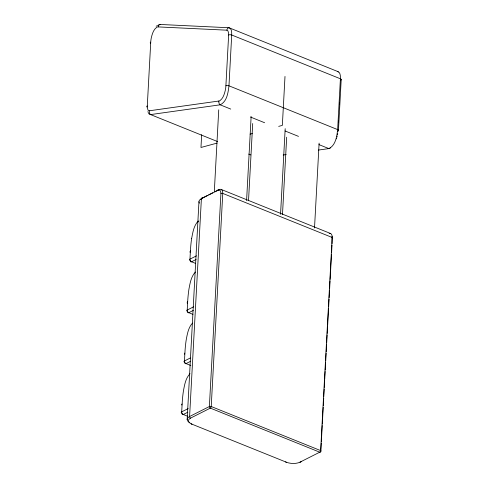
<?xml version="1.0" encoding="UTF-8"?>
<svg xmlns="http://www.w3.org/2000/svg" width="488" height="488" viewBox="0 0 488 488"><rect width="100%" height="100%" fill="white"/><g stroke="black" fill="none" stroke-linecap="round" stroke-linejoin="round"><path stroke-width="0.73" d="M329.119 233.41A6.564 3.587 -68.1 0 1 332.175 237.479L320.634 450.595A1.311 0.58 3.1 0 1 320.829 451.424A1.311 0.933 63.2 0 1 319.75 452.187L210.334 408.114A1.311 0.933 63.2 0 1 209.382 406.528L220.924 193.413L220.503 191.089A5.533 3.026 -68.1 0 0 219.667 190.253L217.88 190.381L201.391 198.714A10.937 4.843 3.1 0 0 199.482 203.173M332.084 243.634L332.102 236.29M147.284 105.969L150.743 42.12A19.502 10.669 -68.1 0 1 151.28 37.911C152.177 34.081 153.348 29.762 156.685 27.322A5.514 3.019 -68.1 0 1 157.917 26.901L226.877 30.183L227.987 30.994L228.597 33.111A9.51 5.203 -68.1 0 1 228.64 35.014L225.889 85.827A19.569 10.706 -68.1 0 1 225.255 90.518C224.352 94.172 223.169 98.228 220.021 100.583A5.417 2.958 -68.1 0 1 218.844 101.028L149.261 110.794L148.029 110.136L147.339 107.982A9.412 5.148 -68.1 0 1 147.284 105.969A2.19 0.97 3.1 0 0 147.083 107.049M190.039 373.698C185.507 378.285 184.537 385.136 183.384 391.181A91.689 50.154 -68.1 0 0 182.189 403.228L181.695 411.86A2.19 0.97 3.1 0 0 181.731 413.104M192.461 323.111C188.24 327.753 187.246 334.341 186.141 340.282A91.689 50.154 -68.1 0 0 184.946 352.324L184.452 360.955A2.19 0.97 3.1 0 0 184.36 362.12M187.673 301.431L187.209 310.051A2.19 0.97 3.1 0 0 187.118 311.216M190.43 250.533L189.966 259.146A2.19 0.97 3.1 0 0 190.143 260.464M201.66 134.67L200.971 147.474L217.099 143.094M198.958 201.666L187.16 419.485M214.311 191.668L218.74 109.837M246.58 200.617L251.137 116.51M248.52 200.8L252.705 123.519M284.998 76.439L282.351 125.386L278.685 126.38M280.545 214.299L285.187 128.679M282.491 214.482L286.676 137.201M314.516 227.981L319.109 143.118M338.428 122.634L338.507 121.115M339.416 104.432L339.495 102.919M320.872 450.662L321.281 443.049M321.366 441.53L322.233 425.542M322.312 424.023L323.221 407.279M323.306 405.754L323.715 398.141M323.8 396.622L324.209 389.009M324.294 387.49L324.666 380.64M324.746 379.115L325.16 371.502M325.24 369.983L325.655 362.37M325.734 360.845L326.149 353.239M326.228 351.714L326.643 344.101M326.722 342.582L327.137 334.969M327.222 333.45L327.588 326.6M327.674 325.075L328.583 308.331M328.662 306.812L329.077 299.199M329.156 297.674L329.571 290.061M329.65 288.542L330.065 280.929M330.144 279.411L331.505 254.291M331.59 252.772L331.999 245.159M338.452 130.284L341.204 79.471M191.656 238.473C192.821 232.386 193.785 225.456 198.421 220.887M337.025 136.994L337.19 136.335M336.452 138.897L336.653 138.275M330.559 147.528L329.833 148.468L328.997 148.651L318.963 144.619M197.616 222.43L198.268 221.576M195.438 271.993C191.015 276.604 190.033 283.363 188.899 289.378A91.689 50.154 -68.1 0 0 187.697 301.419M157.49 25.754L159.027 24.742L160.399 24.473L229.067 27.755C231.934 28.621 231.69 32.58 231.715 35.002L228.964 85.815C228.152 92.525 227.005 101.675 220.149 104.816L150.566 114.582L149.304 114.235L148.267 112.74M156.154 26.26L156.703 25.864M207.626 195.346L202.471 197.951A1.311 0.933 63.2 0 0 201.391 198.714L189.594 416.526A10.937 4.843 3.1 0 0 189.783 422.742M208.657 194.828L212.78 192.742M215.867 191.18L218.959 189.619A6.564 3.587 -68.1 0 1 222.766 193.407L332.175 237.479A1.311 0.58 3.1 0 1 332.371 238.309M196.469 255.858L189.966 259.146A2.19 1.555 63.2 0 0 191.558 261.788L195.694 263.459M196.109 259.488L191.558 261.788A2.19 1.196 -68.1 0 1 190.289 260.873M193.718 306.763L187.209 310.051A2.19 1.555 63.2 0 0 188.801 312.692L192.937 314.363M193.352 310.392L188.801 312.692A2.19 1.196 -68.1 0 1 187.526 311.606M190.308 357.997L184.452 360.955A2.19 1.555 63.2 0 0 186.044 363.597L190.869 365.543M190.601 361.297L186.044 363.597A2.19 1.196 -68.1 0 1 184.799 362.846M188.203 408.572L181.695 411.86A2.19 1.555 63.2 0 0 183.287 414.501L187.422 416.166M187.843 412.195L183.287 414.501A2.19 1.196 -68.1 0 1 182.018 413.58M191.229 423.73A1.311 0.72 -68.1 0 0 191.979 424.182L286.444 462.234A9.565 4.239 3.1 0 0 299.937 462.179L319.75 452.187A1.311 0.72 -68.1 0 0 320.634 450.595L211.225 406.522A1.311 0.58 3.1 0 0 209.382 406.528L189.594 416.526A1.311 0.933 63.2 0 0 190.552 418.112L210.334 408.114A1.311 0.72 -68.1 0 0 211.225 406.522L222.766 193.407A1.311 0.58 3.1 0 0 220.924 193.413M250.088 134.139L252.29 133.541M283.205 155.007L286.194 154.586M318.365 150.072L328.845 148.602C335.695 145.461 336.842 136.311 337.653 129.601L340.404 78.788C340.38 76.366 340.624 72.407 337.757 71.535L229.067 27.755L227.89 28.017L227.079 29.353A4.971 3.837 74.4 0 0 226.877 30.183M160.399 24.473L159.222 24.735L158.411 26.071A4.971 3.837 74.4 0 0 158.21 26.901M330.577 233.508L221.168 189.435M230.739 109.08L220.003 104.743L219.167 103.694L218.801 101.907M250.503 117.041L264.618 122.726M285.084 130.973L298.491 136.378M217.618 141.593L150.566 114.582L149.584 113.46L149.218 111.673A5.069 3.819 70.5 0 1 149.261 110.794M248.673 154.104L250.789 154.952M337.757 71.535L338.349 72.004M147.913 111.593L148.071 112.197M217.88 190.381A1.311 0.933 63.2 0 1 218.959 189.619M301.047 461.422A1.311 0.933 63.2 0 1 299.961 462.185M191.998 424.17A9.565 4.239 3.1 0 1 190.57 418.125M286.444 462.234A1.311 0.72 -68.1 0 1 285.7 461.782M200.751 199.354A9.565 4.239 3.1 0 1 202.496 197.963M181.817 405.016A2.19 0.97 3.1 0 1 182.115 404.027M184.671 354.203A2.19 0.97 3.1 0 1 184.873 353.123M187.666 303.463A2.19 0.97 3.1 0 1 187.63 302.218M190.088 252.302A2.19 0.97 3.1 0 1 190.387 251.32M190.454 250.515A91.689 50.154 -68.1 0 1 191.619 238.486M340.844 80.099A2.19 0.97 3.1 0 0 340.404 78.788L231.715 35.002A2.19 0.97 3.1 0 0 228.64 35.014M225.889 85.827A2.19 0.97 3.1 0 1 228.964 85.815L337.653 129.601A2.19 0.97 3.1 0 1 337.977 130.979A19.569 10.706 -68.1 0 1 337.934 131.638M150.542 43.2A2.19 0.97 3.1 0 1 150.743 42.12M337.708 133.651A19.569 10.706 -68.1 0 1 337.476 134.999M218.801 101.907A5.069 3.819 70.5 0 1 218.844 101.028"/></g></svg>
